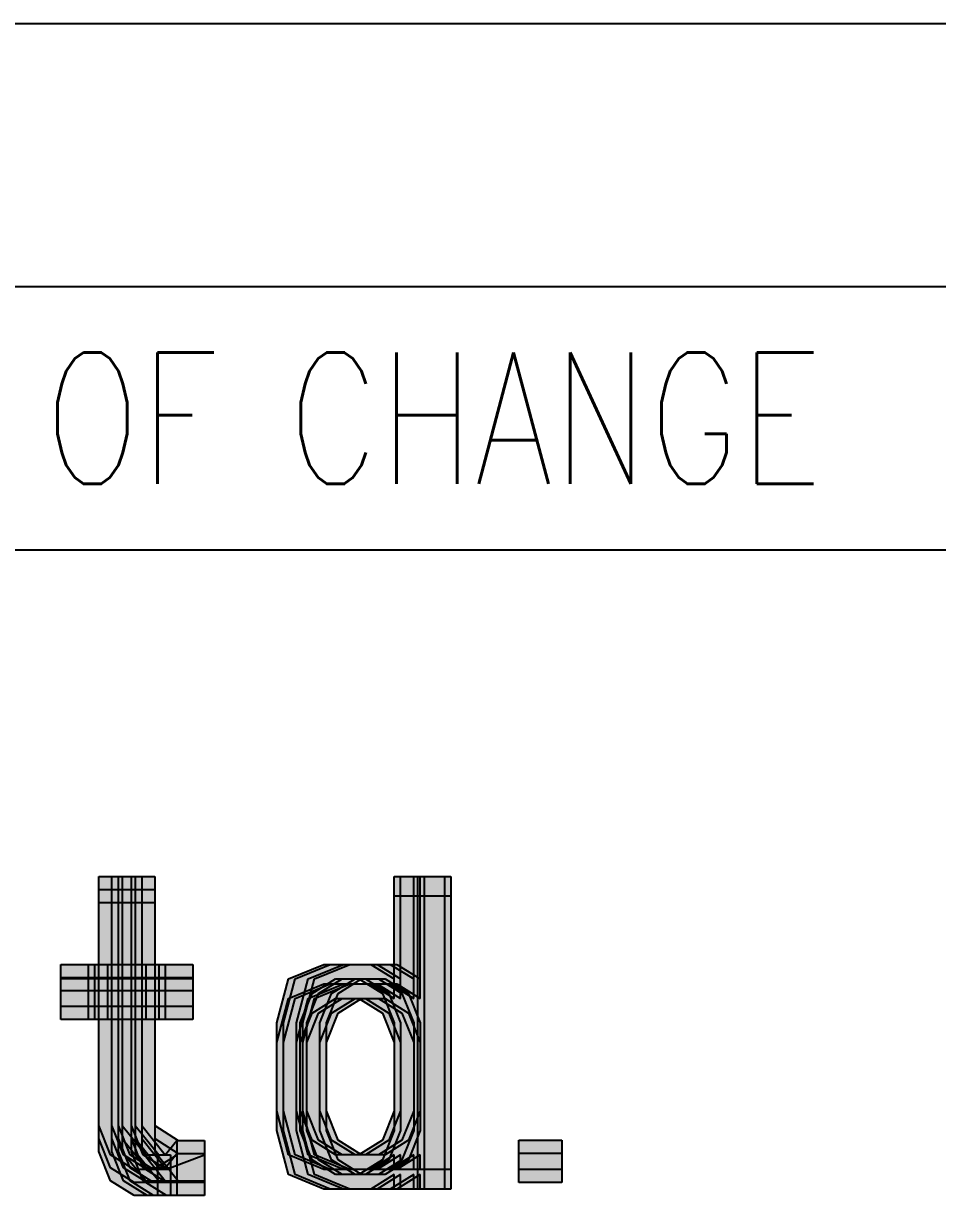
# Model space of a CAD drawing. Header units: millimetres. Extents: x -185 to 185, y -135 to 135.
# Drawn here: x 81.17 to 95.06, y -113.82 to -96 of the extents above; entities that cross this region are included whole.
import ezdxf

# ---------------------------------------------------------------- set-up
doc = ezdxf.new("R2010")
doc.units = ezdxf.units.MM
doc.layers.add('1', color=7, linetype='Continuous')
doc.styles.add('CONVERTER_14', font='simplex.shx', dxfattribs={"width": 0.77})

# ---------------------------------------------------------------- blocks, each defined once
blk = doc.blocks.new('_tb_frame_A3', base_point=(207.021, -200.33))
at = {"layer": '1', "linetype": 'Continuous'}
for points in [[(82.853, -113.422), (82.496, -113.199), (82.318, -112.754), (82.318, -110.526), (81.742, -110.526), (81.742, -110.304), (82.318, -110.304), (82.318, -108.967), (82.674, -108.967), (82.674, -110.304), (83.031, -110.304), (83.031, -110.526), (82.674, -110.526), (82.674, -112.754), (83.031, -113.199), (83.209, -113.199), (83.209, -113.422)], [(83.051, -113.422), (82.694, -113.199), (82.516, -112.754), (82.516, -110.526), (82.16, -110.526), (82.16, -110.304), (82.516, -110.304), (82.516, -108.967), (82.872, -108.967), (82.872, -110.304), (83.229, -110.304), (83.229, -110.526), (82.872, -110.526), (82.872, -112.754), (83.229, -113.199), (83.407, -113.199), (83.407, -113.422)], [(83.15, -113.422), (82.793, -113.199), (82.615, -112.754), (82.615, -110.526), (82.259, -110.526), (82.259, -110.304), (82.615, -110.304), (82.615, -108.967), (82.971, -108.967), (82.971, -110.304), (83.328, -110.304), (83.328, -110.526), (82.971, -110.526), (82.971, -112.754), (83.328, -113.199), (83.506, -112.979), (83.506, -113.202)], [(83.348, -113.422), (82.991, -113.199), (82.813, -112.754), (82.813, -110.526), (82.457, -110.526), (82.457, -110.304), (82.813, -110.304), (82.813, -108.967), (83.169, -108.967), (83.169, -110.304), (83.746, -110.304), (83.746, -110.526), (83.169, -110.526), (83.169, -112.754), (83.526, -112.979), (83.924, -112.979), (83.924, -113.202)], [(82.853, -113.62), (82.496, -113.397), (82.318, -112.952), (82.318, -110.944), (81.742, -110.944), (81.742, -110.502), (82.318, -110.502), (82.318, -109.165), (82.674, -109.165), (82.674, -110.502), (83.031, -110.502), (83.031, -110.944), (82.674, -110.944), (82.674, -112.952), (83.031, -113.397), (83.209, -113.397), (83.209, -113.62)], [(82.853, -113.62), (82.496, -113.397), (82.318, -112.952), (82.318, -110.944), (81.742, -110.944), (81.742, -110.502), (82.318, -110.502), (82.318, -109.165), (82.674, -109.165), (82.674, -110.502), (83.031, -110.502), (83.031, -110.944), (82.674, -110.944), (82.674, -112.952), (83.031, -113.397), (83.209, -113.397), (83.209, -113.62)], [(83.051, -113.62), (82.694, -113.397), (82.516, -112.952), (82.516, -110.944), (82.16, -110.944), (82.16, -110.502), (82.516, -110.502), (82.516, -109.165), (82.872, -109.165), (82.872, -110.502), (83.229, -110.502), (83.229, -110.944), (82.872, -110.944), (82.872, -112.952), (83.229, -113.397), (83.407, -113.397), (83.407, -113.62)], [(83.051, -113.62), (82.694, -113.397), (82.516, -112.952), (82.516, -110.944), (82.16, -110.944), (82.16, -110.502), (82.516, -110.502), (82.516, -109.165), (82.872, -109.165), (82.872, -110.502), (83.229, -110.502), (83.229, -110.944), (82.872, -110.944), (82.872, -112.952), (83.229, -113.397), (83.407, -113.397), (83.407, -113.62)], [(83.15, -113.62), (82.793, -113.397), (82.615, -112.952), (82.615, -110.944), (82.259, -110.944), (82.259, -110.502), (82.615, -110.502), (82.615, -109.165), (82.971, -109.165), (82.971, -110.502), (83.328, -110.502), (83.328, -110.944), (82.971, -110.944), (82.971, -112.952), (83.328, -113.397), (83.506, -113.177), (83.506, -113.62)], [(83.15, -113.62), (82.793, -113.397), (82.615, -112.952), (82.615, -110.944), (82.259, -110.944), (82.259, -110.502), (82.615, -110.502), (82.615, -109.165), (82.971, -109.165), (82.971, -110.502), (83.328, -110.502), (83.328, -110.944), (82.971, -110.944), (82.971, -112.952), (83.328, -113.397), (83.506, -113.177), (83.506, -113.62)], [(83.348, -113.62), (82.991, -113.397), (82.813, -112.952), (82.813, -110.944), (82.457, -110.944), (82.457, -110.502), (82.813, -110.502), (82.813, -109.165), (83.169, -109.165), (83.169, -110.502), (83.746, -110.502), (83.746, -110.944), (83.169, -110.944), (83.169, -112.952), (83.526, -113.177), (83.924, -113.177), (83.924, -113.62)], [(83.348, -113.62), (82.991, -113.397), (82.813, -112.952), (82.813, -110.944), (82.457, -110.944), (82.457, -110.502), (82.813, -110.502), (82.813, -109.165), (83.169, -109.165), (83.169, -110.502), (83.746, -110.502), (83.746, -110.944), (83.169, -110.944), (83.169, -112.952), (83.526, -113.177), (83.924, -113.177), (83.924, -113.62)], [(82.853, -113.818), (82.496, -113.595), (82.318, -113.15), (82.318, -111.142), (81.742, -111.142), (81.742, -110.7), (82.318, -110.7), (82.318, -109.363), (82.674, -109.363), (82.674, -110.7), (83.031, -110.7), (83.031, -111.142), (82.674, -111.142), (82.674, -113.15), (83.031, -113.595), (83.209, -113.595), (83.209, -113.818)], [(83.051, -113.818), (82.694, -113.595), (82.516, -113.15), (82.516, -111.142), (82.16, -111.142), (82.16, -110.7), (82.516, -110.7), (82.516, -109.363), (82.872, -109.363), (82.872, -110.7), (83.229, -110.7), (83.229, -111.142), (82.872, -111.142), (82.872, -113.15), (83.229, -113.595), (83.407, -113.595), (83.407, -113.818)], [(83.15, -113.818), (82.793, -113.595), (82.615, -113.15), (82.615, -111.142), (82.259, -111.142), (82.259, -110.7), (82.615, -110.7), (82.615, -109.363), (82.971, -109.363), (82.971, -110.7), (83.328, -110.7), (83.328, -111.142), (82.971, -111.142), (82.971, -113.15), (83.328, -113.595), (83.506, -113.595), (83.506, -113.818)], [(83.348, -113.818), (82.991, -113.595), (82.813, -113.15), (82.813, -111.142), (82.457, -111.142), (82.457, -110.7), (82.813, -110.7), (82.813, -109.363), (83.169, -109.363), (83.169, -110.7), (83.746, -110.7), (83.746, -111.142), (83.169, -111.142), (83.169, -113.15), (83.526, -113.595), (83.924, -113.595), (83.924, -113.818)], [(88.7, -112.977), (89.354, -112.977), (89.354, -113.422), (88.7, -113.422)], [(88.7, -113.175), (89.354, -113.175), (89.354, -113.62), (88.7, -113.62)]]:
    blk.add_hatch(color=7, dxfattribs=at).paths.add_polyline_path(points)
h = blk.add_hatch(color=7, dxfattribs=at)
h.paths.add_polyline_path([(87.162, -113.422), (86.806, -113.422), (86.806, -113.199), (86.45, -113.422), (85.737, -113.422), (85.202, -113.199), (85.024, -112.531), (85.024, -111.195), (85.202, -110.526), (85.737, -110.304), (86.45, -110.304), (86.806, -110.526), (86.806, -108.967), (87.162, -108.967)])
h.paths.add_polyline_path([(85.915, -113.199), (85.559, -112.977), (85.38, -112.531), (85.38, -111.195), (85.559, -110.749), (85.915, -110.526), (86.271, -110.526), (86.628, -110.749), (86.806, -111.195), (86.806, -112.531), (86.628, -112.977), (86.271, -113.199)], flags=16)
h = blk.add_hatch(color=7, dxfattribs=at)
h.paths.add_polyline_path([(87.261, -113.422), (86.905, -113.422), (86.905, -113.199), (86.549, -113.422), (85.836, -113.422), (85.301, -113.199), (85.123, -112.531), (85.123, -111.195), (85.301, -110.526), (85.836, -110.304), (86.549, -110.304), (86.905, -110.526), (86.905, -108.967), (87.261, -108.967)])
h.paths.add_polyline_path([(86.014, -113.199), (85.658, -112.977), (85.479, -112.531), (85.479, -111.195), (85.658, -110.749), (86.014, -110.526), (86.37, -110.526), (86.727, -110.749), (86.905, -111.195), (86.905, -112.531), (86.727, -112.977), (86.37, -113.199)], flags=16)
h = blk.add_hatch(color=7, dxfattribs=at)
h.paths.add_polyline_path([(87.569, -113.422), (87.103, -113.422), (87.103, -113.199), (86.747, -113.422), (86.034, -113.422), (85.499, -113.199), (85.321, -112.531), (85.321, -111.195), (85.499, -110.526), (86.034, -110.304), (86.747, -110.304), (87.103, -110.526), (87.103, -108.967), (87.569, -108.967)])
h.paths.add_polyline_path([(86.212, -113.199), (85.856, -112.977), (85.677, -112.531), (85.677, -111.195), (85.856, -110.749), (86.212, -110.526), (86.568, -110.526), (86.925, -110.749), (87.103, -111.195), (87.103, -112.531), (86.925, -112.977), (86.568, -113.199)], flags=16)
h = blk.add_hatch(color=7, dxfattribs=at)
h.paths.add_polyline_path([(87.668, -113.422), (87.202, -113.422), (87.202, -113.199), (86.846, -113.422), (86.133, -113.422), (85.598, -113.199), (85.42, -112.531), (85.42, -111.195), (85.598, -110.526), (86.133, -110.304), (86.846, -110.304), (87.202, -110.526), (87.202, -108.967), (87.668, -108.967)])
h.paths.add_polyline_path([(86.311, -113.199), (85.955, -112.977), (85.776, -112.531), (85.776, -111.195), (85.955, -110.749), (86.311, -110.526), (86.667, -110.526), (87.024, -110.749), (87.202, -111.195), (87.202, -112.531), (87.024, -112.977), (86.667, -113.199)], flags=16)
h = blk.add_hatch(color=7, dxfattribs=at)
h.paths.add_polyline_path([(87.162, -113.719), (86.806, -113.719), (86.806, -113.496), (86.45, -113.719), (85.737, -113.719), (85.202, -113.496), (85.024, -112.828), (85.024, -111.492), (85.202, -110.823), (85.737, -110.601), (86.45, -110.601), (86.806, -110.823), (86.806, -109.264), (87.162, -109.264)])
h.paths.add_polyline_path([(85.915, -113.496), (85.559, -113.274), (85.38, -112.828), (85.38, -111.492), (85.559, -111.046), (85.915, -110.823), (86.271, -110.823), (86.628, -111.046), (86.806, -111.492), (86.806, -112.828), (86.628, -113.274), (86.271, -113.496)], flags=16)
h = blk.add_hatch(color=7, dxfattribs=at)
h.paths.add_polyline_path([(87.261, -113.719), (86.905, -113.719), (86.905, -113.496), (86.549, -113.719), (85.836, -113.719), (85.301, -113.496), (85.123, -112.828), (85.123, -111.492), (85.301, -110.823), (85.836, -110.601), (86.549, -110.601), (86.905, -110.823), (86.905, -109.264), (87.261, -109.264)])
h.paths.add_polyline_path([(86.014, -113.496), (85.658, -113.274), (85.479, -112.828), (85.479, -111.492), (85.658, -111.046), (86.014, -110.823), (86.37, -110.823), (86.727, -111.046), (86.905, -111.492), (86.905, -112.828), (86.727, -113.274), (86.37, -113.496)], flags=16)
h = blk.add_hatch(color=7, dxfattribs=at)
h.paths.add_polyline_path([(87.569, -113.719), (87.103, -113.719), (87.103, -113.496), (86.747, -113.719), (86.034, -113.719), (85.499, -113.496), (85.321, -112.828), (85.321, -111.492), (85.499, -110.823), (86.034, -110.601), (86.747, -110.601), (87.103, -110.823), (87.103, -109.264), (87.569, -109.264)])
h.paths.add_polyline_path([(86.212, -113.496), (85.856, -113.274), (85.677, -112.828), (85.677, -111.492), (85.856, -111.046), (86.212, -110.823), (86.568, -110.823), (86.925, -111.046), (87.103, -111.492), (87.103, -112.828), (86.925, -113.274), (86.568, -113.496)], flags=16)
h = blk.add_hatch(color=7, dxfattribs=at)
h.paths.add_polyline_path([(87.668, -113.719), (87.202, -113.719), (87.202, -113.496), (86.846, -113.719), (86.133, -113.719), (85.598, -113.496), (85.42, -112.828), (85.42, -111.492), (85.598, -110.823), (86.133, -110.601), (86.846, -110.601), (87.202, -110.823), (87.202, -109.264), (87.668, -109.264)])
h.paths.add_polyline_path([(86.311, -113.496), (85.955, -113.274), (85.776, -112.828), (85.776, -111.492), (85.955, -111.046), (86.311, -110.823), (86.667, -110.823), (87.024, -111.046), (87.202, -111.492), (87.202, -112.828), (87.024, -113.274), (86.667, -113.496)], flags=16)
at = {"color": 7, "linetype": 'Continuous'}
for p, q in [((45, -96), (122, -96)), ((33, -100), (144.5, -100)), ((45, -104), (144.5, -104))]:
    blk.add_line(p, q, dxfattribs=at)
at = {"layer": '1', "color": 7, "linetype": 'Continuous'}
for p, q in [((82.318, -110.304), (82.318, -108.967)), ((82.318, -108.967), (82.674, -108.967)), ((82.516, -110.304), (82.516, -108.967)), ((82.516, -108.967), (82.872, -108.967)), ((82.615, -110.304), (82.615, -108.967)), ((82.615, -108.967), (82.971, -108.967)), ((82.674, -108.967), (82.674, -110.304)), ((82.813, -110.304), (82.813, -108.967)), ((82.813, -108.967), (83.169, -108.967)), ((82.872, -108.967), (82.872, -110.304)), ((82.971, -108.967), (82.971, -110.304)), ((83.169, -108.967), (83.169, -110.304)), ((86.806, -110.526), (86.806, -108.967)), ((86.806, -108.967), (87.162, -108.967)), ((86.905, -110.526), (86.905, -108.967)), ((86.905, -108.967), (87.261, -108.967)), ((87.103, -110.526), (87.103, -108.967)), ((87.103, -108.967), (87.569, -108.967)), ((87.162, -108.967), (87.162, -113.422)), ((87.202, -110.526), (87.202, -108.967)), ((87.202, -108.967), (87.668, -108.967)), ((87.261, -108.967), (87.261, -113.422)), ((87.569, -108.967), (87.569, -113.422)), ((87.668, -108.967), (87.668, -113.422)), ((82.318, -110.502), (82.318, -109.165)), ((82.318, -109.165), (82.674, -109.165)), ((82.318, -110.502), (82.318, -109.165)), ((82.318, -109.165), (82.674, -109.165)), ((82.516, -110.502), (82.516, -109.165)), ((82.516, -109.165), (82.872, -109.165)), ((82.516, -110.502), (82.516, -109.165)), ((82.516, -109.165), (82.872, -109.165)), ((82.615, -110.502), (82.615, -109.165)), ((82.615, -109.165), (82.971, -109.165)), ((82.615, -110.502), (82.615, -109.165)), ((82.615, -109.165), (82.971, -109.165)), ((82.674, -109.165), (82.674, -110.502)), ((82.674, -109.165), (82.674, -110.502)), ((82.813, -110.502), (82.813, -109.165)), ((82.813, -109.165), (83.169, -109.165)), ((82.813, -110.502), (82.813, -109.165)), ((82.813, -109.165), (83.169, -109.165)), ((82.872, -109.165), (82.872, -110.502)), ((82.872, -109.165), (82.872, -110.502)), ((82.971, -109.165), (82.971, -110.502)), ((82.971, -109.165), (82.971, -110.502)), ((83.169, -109.165), (83.169, -110.502)), ((83.169, -109.165), (83.169, -110.502)), ((82.318, -110.7), (82.318, -109.363)), ((82.318, -109.363), (82.674, -109.363)), ((82.516, -110.7), (82.516, -109.363)), ((82.516, -109.363), (82.872, -109.363)), ((82.615, -110.7), (82.615, -109.363)), ((82.615, -109.363), (82.971, -109.363)), ((82.674, -109.363), (82.674, -110.7)), ((82.813, -110.7), (82.813, -109.363)), ((82.813, -109.363), (83.169, -109.363)), ((82.872, -109.363), (82.872, -110.7)), ((82.971, -109.363), (82.971, -110.7)), ((83.169, -109.363), (83.169, -110.7)), ((86.806, -110.823), (86.806, -109.264)), ((86.806, -109.264), (87.162, -109.264)), ((86.905, -110.823), (86.905, -109.264)), ((86.905, -109.264), (87.261, -109.264)), ((87.103, -110.823), (87.103, -109.264)), ((87.103, -109.264), (87.569, -109.264)), ((87.162, -109.264), (87.162, -113.719)), ((87.202, -110.823), (87.202, -109.264)), ((87.202, -109.264), (87.668, -109.264)), ((87.261, -109.264), (87.261, -113.719)), ((87.569, -109.264), (87.569, -113.719)), ((87.668, -109.264), (87.668, -113.719)), ((81.742, -110.526), (81.742, -110.304)), ((81.742, -110.304), (82.318, -110.304)), ((82.16, -110.526), (82.16, -110.304)), ((82.16, -110.304), (82.516, -110.304)), ((82.259, -110.526), (82.259, -110.304)), ((82.259, -110.304), (82.615, -110.304)), ((82.457, -110.526), (82.457, -110.304)), ((82.457, -110.304), (82.813, -110.304)), ((82.674, -110.304), (83.031, -110.304)), ((82.872, -110.304), (83.229, -110.304)), ((82.971, -110.304), (83.328, -110.304)), ((83.031, -110.304), (83.031, -110.526)), ((83.169, -110.304), (83.746, -110.304)), ((83.229, -110.304), (83.229, -110.526)), ((83.328, -110.304), (83.328, -110.526)), ((83.746, -110.304), (83.746, -110.526)), ((85.202, -110.526), (85.737, -110.304)), ((85.301, -110.526), (85.836, -110.304)), ((85.499, -110.526), (86.034, -110.304)), ((85.598, -110.526), (86.133, -110.304)), ((85.737, -110.304), (86.45, -110.304)), ((85.836, -110.304), (86.549, -110.304)), ((86.034, -110.304), (86.747, -110.304)), ((86.133, -110.304), (86.846, -110.304)), ((86.45, -110.304), (86.806, -110.526)), ((86.549, -110.304), (86.905, -110.526)), ((86.747, -110.304), (87.103, -110.526)), ((86.846, -110.304), (87.202, -110.526)), ((81.742, -110.944), (81.742, -110.502)), ((81.742, -110.502), (82.318, -110.502)), ((81.742, -110.944), (81.742, -110.502)), ((81.742, -110.502), (82.318, -110.502)), ((82.318, -110.526), (81.742, -110.526)), ((82.16, -110.944), (82.16, -110.502)), ((82.16, -110.502), (82.516, -110.502)), ((82.16, -110.944), (82.16, -110.502)), ((82.16, -110.502), (82.516, -110.502)), ((82.516, -110.526), (82.16, -110.526)), ((82.259, -110.944), (82.259, -110.502)), ((82.259, -110.502), (82.615, -110.502)), ((82.259, -110.944), (82.259, -110.502)), ((82.259, -110.502), (82.615, -110.502)), ((82.615, -110.526), (82.259, -110.526)), ((82.318, -112.754), (82.318, -110.526)), ((82.457, -110.944), (82.457, -110.502)), ((82.457, -110.502), (82.813, -110.502)), ((82.457, -110.944), (82.457, -110.502)), ((82.457, -110.502), (82.813, -110.502)), ((82.813, -110.526), (82.457, -110.526)), ((82.516, -112.754), (82.516, -110.526)), ((82.615, -112.754), (82.615, -110.526)), ((82.674, -110.502), (83.031, -110.502)), ((82.674, -110.502), (83.031, -110.502)), ((83.031, -110.526), (82.674, -110.526)), ((82.674, -110.526), (82.674, -112.754)), ((82.813, -112.754), (82.813, -110.526)), ((82.872, -110.502), (83.229, -110.502)), ((82.872, -110.502), (83.229, -110.502)), ((83.229, -110.526), (82.872, -110.526)), ((82.872, -110.526), (82.872, -112.754)), ((82.971, -110.502), (83.328, -110.502)), ((82.971, -110.502), (83.328, -110.502)), ((83.328, -110.526), (82.971, -110.526)), ((82.971, -110.526), (82.971, -112.754)), ((83.031, -110.502), (83.031, -110.944)), ((83.031, -110.502), (83.031, -110.944)), ((83.169, -110.502), (83.746, -110.502)), ((83.169, -110.502), (83.746, -110.502)), ((83.746, -110.526), (83.169, -110.526)), ((83.169, -110.526), (83.169, -112.754)), ((83.229, -110.502), (83.229, -110.944)), ((83.229, -110.502), (83.229, -110.944)), ((83.328, -110.502), (83.328, -110.944)), ((83.328, -110.502), (83.328, -110.944)), ((83.746, -110.502), (83.746, -110.944)), ((83.746, -110.502), (83.746, -110.944)), ((85.024, -111.195), (85.202, -110.526)), ((85.123, -111.195), (85.301, -110.526)), ((85.202, -110.823), (85.737, -110.601)), ((85.301, -110.823), (85.836, -110.601)), ((85.321, -111.195), (85.499, -110.526)), ((85.42, -111.195), (85.598, -110.526)), ((85.499, -110.823), (86.034, -110.601)), ((85.559, -110.749), (85.915, -110.526)), ((85.598, -110.823), (86.133, -110.601)), ((85.658, -110.749), (86.014, -110.526)), ((85.737, -110.601), (86.45, -110.601)), ((85.836, -110.601), (86.549, -110.601)), ((85.856, -110.749), (86.212, -110.526)), ((85.915, -110.526), (86.271, -110.526)), ((85.955, -110.749), (86.311, -110.526)), ((86.014, -110.526), (86.37, -110.526)), ((86.034, -110.601), (86.747, -110.601)), ((86.133, -110.601), (86.846, -110.601)), ((86.212, -110.526), (86.568, -110.526)), ((86.271, -110.526), (86.628, -110.749)), ((86.311, -110.526), (86.667, -110.526)), ((86.37, -110.526), (86.727, -110.749)), ((86.45, -110.601), (86.806, -110.823)), ((86.549, -110.601), (86.905, -110.823)), ((86.568, -110.526), (86.925, -110.749)), ((86.667, -110.526), (87.024, -110.749)), ((86.747, -110.601), (87.103, -110.823)), ((86.846, -110.601), (87.202, -110.823)), ((81.742, -111.142), (81.742, -110.7)), ((81.742, -110.7), (82.318, -110.7)), ((82.16, -111.142), (82.16, -110.7)), ((82.16, -110.7), (82.516, -110.7)), ((82.259, -111.142), (82.259, -110.7)), ((82.259, -110.7), (82.615, -110.7)), ((82.457, -111.142), (82.457, -110.7)), ((82.457, -110.7), (82.813, -110.7)), ((82.674, -110.7), (83.031, -110.7)), ((82.872, -110.7), (83.229, -110.7)), ((82.971, -110.7), (83.328, -110.7)), ((83.031, -110.7), (83.031, -111.142)), ((83.169, -110.7), (83.746, -110.7)), ((83.229, -110.7), (83.229, -111.142)), ((83.328, -110.7), (83.328, -111.142)), ((83.746, -110.7), (83.746, -111.142)), ((85.024, -111.492), (85.202, -110.823)), ((85.123, -111.492), (85.301, -110.823)), ((85.321, -111.492), (85.499, -110.823)), ((85.38, -111.195), (85.559, -110.749)), ((85.42, -111.492), (85.598, -110.823)), ((85.479, -111.195), (85.658, -110.749)), ((85.559, -111.046), (85.915, -110.823)), ((85.658, -111.046), (86.014, -110.823)), ((85.677, -111.195), (85.856, -110.749)), ((85.776, -111.195), (85.955, -110.749)), ((85.856, -111.046), (86.212, -110.823)), ((85.915, -110.823), (86.271, -110.823)), ((85.955, -111.046), (86.311, -110.823)), ((86.014, -110.823), (86.37, -110.823)), ((86.212, -110.823), (86.568, -110.823)), ((86.271, -110.823), (86.628, -111.046)), ((86.311, -110.823), (86.667, -110.823)), ((86.37, -110.823), (86.727, -111.046)), ((86.568, -110.823), (86.925, -111.046)), ((86.628, -110.749), (86.806, -111.195)), ((86.667, -110.823), (87.024, -111.046)), ((86.727, -110.749), (86.905, -111.195)), ((86.925, -110.749), (87.103, -111.195)), ((87.024, -110.749), (87.202, -111.195)), ((82.318, -110.944), (81.742, -110.944)), ((82.318, -110.944), (81.742, -110.944)), ((82.516, -110.944), (82.16, -110.944)), ((82.516, -110.944), (82.16, -110.944)), ((82.615, -110.944), (82.259, -110.944)), ((82.615, -110.944), (82.259, -110.944)), ((82.318, -112.952), (82.318, -110.944)), ((82.318, -112.952), (82.318, -110.944)), ((82.813, -110.944), (82.457, -110.944)), ((82.813, -110.944), (82.457, -110.944)), ((82.516, -112.952), (82.516, -110.944)), ((82.516, -112.952), (82.516, -110.944)), ((82.615, -112.952), (82.615, -110.944)), ((82.615, -112.952), (82.615, -110.944)), ((83.031, -110.944), (82.674, -110.944)), ((82.674, -110.944), (82.674, -112.952)), ((83.031, -110.944), (82.674, -110.944)), ((82.674, -110.944), (82.674, -112.952)), ((82.813, -112.952), (82.813, -110.944)), ((82.813, -112.952), (82.813, -110.944)), ((83.229, -110.944), (82.872, -110.944)), ((82.872, -110.944), (82.872, -112.952)), ((83.229, -110.944), (82.872, -110.944)), ((82.872, -110.944), (82.872, -112.952)), ((83.328, -110.944), (82.971, -110.944)), ((82.971, -110.944), (82.971, -112.952)), ((83.328, -110.944), (82.971, -110.944)), ((82.971, -110.944), (82.971, -112.952)), ((83.746, -110.944), (83.169, -110.944)), ((83.169, -110.944), (83.169, -112.952)), ((83.746, -110.944), (83.169, -110.944)), ((83.169, -110.944), (83.169, -112.952)), ((82.318, -111.142), (81.742, -111.142)), ((82.516, -111.142), (82.16, -111.142)), ((82.615, -111.142), (82.259, -111.142)), ((82.318, -113.15), (82.318, -111.142)), ((82.813, -111.142), (82.457, -111.142)), ((82.516, -113.15), (82.516, -111.142)), ((82.615, -113.15), (82.615, -111.142)), ((83.031, -111.142), (82.674, -111.142)), ((82.674, -111.142), (82.674, -113.15)), ((82.813, -113.15), (82.813, -111.142)), ((83.229, -111.142), (82.872, -111.142)), ((82.872, -111.142), (82.872, -113.15)), ((83.328, -111.142), (82.971, -111.142)), ((82.971, -111.142), (82.971, -113.15)), ((83.746, -111.142), (83.169, -111.142)), ((83.169, -111.142), (83.169, -113.15)), ((85.38, -111.492), (85.559, -111.046)), ((85.479, -111.492), (85.658, -111.046)), ((85.677, -111.492), (85.856, -111.046)), ((85.776, -111.492), (85.955, -111.046)), ((86.628, -111.046), (86.806, -111.492)), ((86.727, -111.046), (86.905, -111.492)), ((86.925, -111.046), (87.103, -111.492)), ((87.024, -111.046), (87.202, -111.492)), ((85.024, -112.531), (85.024, -111.195)), ((85.123, -112.531), (85.123, -111.195)), ((85.321, -112.531), (85.321, -111.195)), ((85.38, -112.531), (85.38, -111.195)), ((85.42, -112.531), (85.42, -111.195)), ((85.479, -112.531), (85.479, -111.195)), ((85.677, -112.531), (85.677, -111.195)), ((85.776, -112.531), (85.776, -111.195)), ((86.806, -111.195), (86.806, -112.531)), ((86.905, -111.195), (86.905, -112.531)), ((87.103, -111.195), (87.103, -112.531)), ((87.202, -111.195), (87.202, -112.531)), ((85.024, -112.828), (85.024, -111.492)), ((85.123, -112.828), (85.123, -111.492)), ((85.321, -112.828), (85.321, -111.492)), ((85.38, -112.828), (85.38, -111.492)), ((85.42, -112.828), (85.42, -111.492)), ((85.479, -112.828), (85.479, -111.492)), ((85.677, -112.828), (85.677, -111.492)), ((85.776, -112.828), (85.776, -111.492)), ((86.806, -111.492), (86.806, -112.828)), ((86.905, -111.492), (86.905, -112.828)), ((87.103, -111.492), (87.103, -112.828)), ((87.202, -111.492), (87.202, -112.828)), ((85.202, -113.199), (85.024, -112.531)), ((85.301, -113.199), (85.123, -112.531)), ((85.499, -113.199), (85.321, -112.531)), ((85.559, -112.977), (85.38, -112.531)), ((85.598, -113.199), (85.42, -112.531)), ((85.658, -112.977), (85.479, -112.531)), ((85.856, -112.977), (85.677, -112.531)), ((85.955, -112.977), (85.776, -112.531)), ((86.806, -112.531), (86.628, -112.977)), ((86.905, -112.531), (86.727, -112.977)), ((87.103, -112.531), (86.925, -112.977)), ((87.202, -112.531), (87.024, -112.977)), ((82.496, -113.199), (82.318, -112.754)), ((82.694, -113.199), (82.516, -112.754)), ((82.793, -113.199), (82.615, -112.754)), ((82.674, -112.754), (83.031, -113.199)), ((82.991, -113.199), (82.813, -112.754)), ((82.872, -112.754), (83.229, -113.199)), ((82.971, -112.754), (83.328, -113.199)), ((83.169, -112.754), (83.526, -112.979)), ((82.496, -113.397), (82.318, -112.952)), ((82.496, -113.397), (82.318, -112.952)), ((82.694, -113.397), (82.516, -112.952)), ((82.694, -113.397), (82.516, -112.952)), ((82.793, -113.397), (82.615, -112.952)), ((82.793, -113.397), (82.615, -112.952)), ((82.674, -112.952), (83.031, -113.397)), ((82.674, -112.952), (83.031, -113.397)), ((82.991, -113.397), (82.813, -112.952)), ((82.991, -113.397), (82.813, -112.952)), ((82.872, -112.952), (83.229, -113.397)), ((82.872, -112.952), (83.229, -113.397)), ((82.971, -112.952), (83.328, -113.397)), ((82.971, -112.952), (83.328, -113.397)), ((83.169, -112.952), (83.526, -113.177)), ((83.169, -112.952), (83.526, -113.177)), ((85.202, -113.496), (85.024, -112.828)), ((85.301, -113.496), (85.123, -112.828)), ((85.499, -113.496), (85.321, -112.828)), ((85.559, -113.274), (85.38, -112.828)), ((85.598, -113.496), (85.42, -112.828)), ((85.658, -113.274), (85.479, -112.828)), ((85.856, -113.274), (85.677, -112.828)), ((85.955, -113.274), (85.776, -112.828)), ((86.806, -112.828), (86.628, -113.274)), ((86.905, -112.828), (86.727, -113.274)), ((87.103, -112.828), (86.925, -113.274)), ((87.202, -112.828), (87.024, -113.274)), ((83.328, -113.199), (83.506, -112.979)), ((83.506, -112.979), (83.506, -113.202)), ((83.526, -112.979), (83.924, -112.979)), ((83.924, -112.979), (83.924, -113.202)), ((85.915, -113.199), (85.559, -112.977)), ((86.014, -113.199), (85.658, -112.977)), ((86.212, -113.199), (85.856, -112.977)), ((86.311, -113.199), (85.955, -112.977)), ((86.628, -112.977), (86.271, -113.199)), ((86.727, -112.977), (86.37, -113.199)), ((86.925, -112.977), (86.568, -113.199)), ((87.024, -112.977), (86.667, -113.199)), ((88.7, -113.422), (88.7, -112.977)), ((88.7, -112.977), (89.354, -112.977)), ((89.354, -112.977), (89.354, -113.422)), ((82.496, -113.595), (82.318, -113.15)), ((82.853, -113.422), (82.496, -113.199)), ((82.694, -113.595), (82.516, -113.15)), ((82.793, -113.595), (82.615, -113.15)), ((82.674, -113.15), (83.031, -113.595)), ((83.051, -113.422), (82.694, -113.199)), ((83.15, -113.422), (82.793, -113.199)), ((82.991, -113.595), (82.813, -113.15)), ((82.872, -113.15), (83.229, -113.595)), ((82.971, -113.15), (83.328, -113.595)), ((83.348, -113.422), (82.991, -113.199)), ((83.031, -113.199), (83.209, -113.199)), ((83.506, -113.202), (83.15, -113.422)), ((83.169, -113.15), (83.526, -113.595)), ((83.209, -113.199), (83.209, -113.422)), ((83.229, -113.199), (83.407, -113.199)), ((83.328, -113.397), (83.506, -113.177)), ((83.328, -113.397), (83.506, -113.177)), ((83.924, -113.202), (83.348, -113.422)), ((83.407, -113.199), (83.407, -113.422)), ((83.506, -113.177), (83.506, -113.62)), ((83.506, -113.177), (83.506, -113.62)), ((83.526, -113.177), (83.924, -113.177)), ((83.526, -113.177), (83.924, -113.177)), ((83.924, -113.177), (83.924, -113.62)), ((83.924, -113.177), (83.924, -113.62)), ((85.737, -113.422), (85.202, -113.199)), ((85.836, -113.422), (85.301, -113.199)), ((86.034, -113.422), (85.499, -113.199)), ((85.915, -113.496), (85.559, -113.274)), ((86.133, -113.422), (85.598, -113.199)), ((86.014, -113.496), (85.658, -113.274)), ((86.212, -113.496), (85.856, -113.274)), ((86.271, -113.199), (85.915, -113.199)), ((86.311, -113.496), (85.955, -113.274)), ((86.37, -113.199), (86.014, -113.199)), ((86.568, -113.199), (86.212, -113.199)), ((86.628, -113.274), (86.271, -113.496)), ((86.667, -113.199), (86.311, -113.199)), ((86.727, -113.274), (86.37, -113.496)), ((86.806, -113.199), (86.45, -113.422)), ((86.905, -113.199), (86.549, -113.422)), ((86.925, -113.274), (86.568, -113.496)), ((87.024, -113.274), (86.667, -113.496)), ((87.103, -113.199), (86.747, -113.422)), ((86.806, -113.422), (86.806, -113.199)), ((87.202, -113.199), (86.846, -113.422)), ((86.905, -113.422), (86.905, -113.199)), ((87.103, -113.422), (87.103, -113.199)), ((87.202, -113.422), (87.202, -113.199)), ((88.7, -113.62), (88.7, -113.175)), ((88.7, -113.175), (89.354, -113.175)), ((89.354, -113.175), (89.354, -113.62)), ((82.853, -113.62), (82.496, -113.397)), ((82.853, -113.62), (82.496, -113.397)), ((83.051, -113.62), (82.694, -113.397)), ((83.051, -113.62), (82.694, -113.397)), ((83.15, -113.62), (82.793, -113.397)), ((83.15, -113.62), (82.793, -113.397)), ((83.209, -113.422), (82.853, -113.422)), ((83.348, -113.62), (82.991, -113.397)), ((83.348, -113.62), (82.991, -113.397)), ((83.031, -113.397), (83.209, -113.397)), ((83.031, -113.397), (83.209, -113.397)), ((83.407, -113.422), (83.051, -113.422)), ((83.209, -113.397), (83.209, -113.62)), ((83.209, -113.397), (83.209, -113.62)), ((83.229, -113.397), (83.407, -113.397)), ((83.229, -113.397), (83.407, -113.397)), ((83.407, -113.397), (83.407, -113.62)), ((83.407, -113.397), (83.407, -113.62)), ((85.737, -113.719), (85.202, -113.496)), ((85.836, -113.719), (85.301, -113.496)), ((86.034, -113.719), (85.499, -113.496)), ((86.133, -113.719), (85.598, -113.496)), ((86.45, -113.422), (85.737, -113.422)), ((86.549, -113.422), (85.836, -113.422)), ((86.271, -113.496), (85.915, -113.496)), ((86.37, -113.496), (86.014, -113.496)), ((86.747, -113.422), (86.034, -113.422)), ((86.846, -113.422), (86.133, -113.422)), ((86.568, -113.496), (86.212, -113.496)), ((86.667, -113.496), (86.311, -113.496)), ((86.806, -113.496), (86.45, -113.719)), ((86.905, -113.496), (86.549, -113.719)), ((87.103, -113.496), (86.747, -113.719)), ((87.162, -113.422), (86.806, -113.422)), ((86.806, -113.719), (86.806, -113.496)), ((87.202, -113.496), (86.846, -113.719)), ((87.261, -113.422), (86.905, -113.422)), ((86.905, -113.719), (86.905, -113.496)), ((87.569, -113.422), (87.103, -113.422)), ((87.103, -113.719), (87.103, -113.496)), ((87.668, -113.422), (87.202, -113.422)), ((87.202, -113.719), (87.202, -113.496)), ((89.354, -113.422), (88.7, -113.422)), ((82.853, -113.818), (82.496, -113.595)), ((83.051, -113.818), (82.694, -113.595)), ((83.15, -113.818), (82.793, -113.595)), ((83.209, -113.62), (82.853, -113.62)), ((83.209, -113.62), (82.853, -113.62)), ((83.348, -113.818), (82.991, -113.595)), ((83.031, -113.595), (83.209, -113.595)), ((83.407, -113.62), (83.051, -113.62)), ((83.407, -113.62), (83.051, -113.62)), ((83.506, -113.62), (83.15, -113.62)), ((83.506, -113.62), (83.15, -113.62)), ((83.209, -113.595), (83.209, -113.818)), ((83.229, -113.595), (83.407, -113.595)), ((83.328, -113.595), (83.506, -113.595)), ((83.924, -113.62), (83.348, -113.62)), ((83.924, -113.62), (83.348, -113.62)), ((83.407, -113.595), (83.407, -113.818)), ((83.506, -113.595), (83.506, -113.818)), ((83.526, -113.595), (83.924, -113.595)), ((83.924, -113.595), (83.924, -113.818)), ((89.354, -113.62), (88.7, -113.62)), ((83.209, -113.818), (82.853, -113.818)), ((83.407, -113.818), (83.051, -113.818)), ((83.506, -113.818), (83.15, -113.818)), ((83.924, -113.818), (83.348, -113.818)), ((86.45, -113.719), (85.737, -113.719)), ((86.549, -113.719), (85.836, -113.719)), ((86.747, -113.719), (86.034, -113.719)), ((86.846, -113.719), (86.133, -113.719)), ((87.162, -113.719), (86.806, -113.719)), ((87.261, -113.719), (86.905, -113.719)), ((87.569, -113.719), (87.103, -113.719)), ((87.668, -113.719), (87.202, -113.719))]:
    blk.add_line(p, q, dxfattribs=at)
at = {"color": 7, "insert": (80.306, -103), "char_height": 2, "attachment_point": 8, "line_spacing_factor": 0.60024, "style": 'CONVERTER_14'}
blk.add_mtext('DESCRIPTION OF CHANGE', dxfattribs=at)

msp = doc.modelspace()

# ---------------------------------------------------------------- block references
msp.add_blockref('_tb_frame_A3', (207.021, -200.33))

doc.saveas('drawing.dxf')
